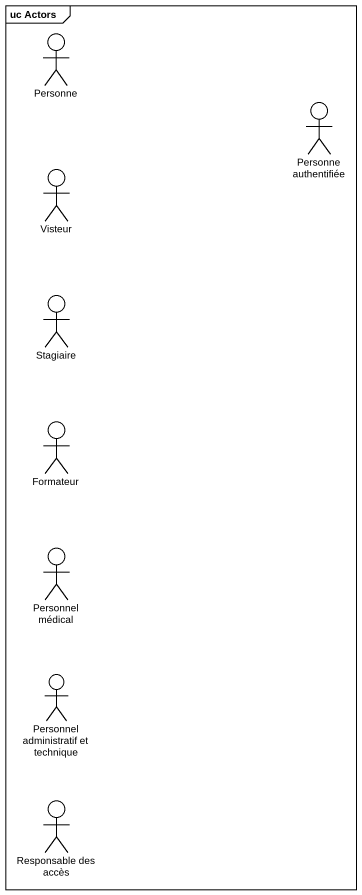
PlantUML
@startuml
mainframe uc Actors
actor Personne
actor "Personne authentifiée" as Personne_authentifiée
actor Visteur
actor Stagiaire
actor Formateur
actor "Personnel médical" as Personnel_médical
actor "Personnel administratif et technique" as Personnel_administratif_et
actor "Responsable des accès" as Responsable_des_accès
@enduml
